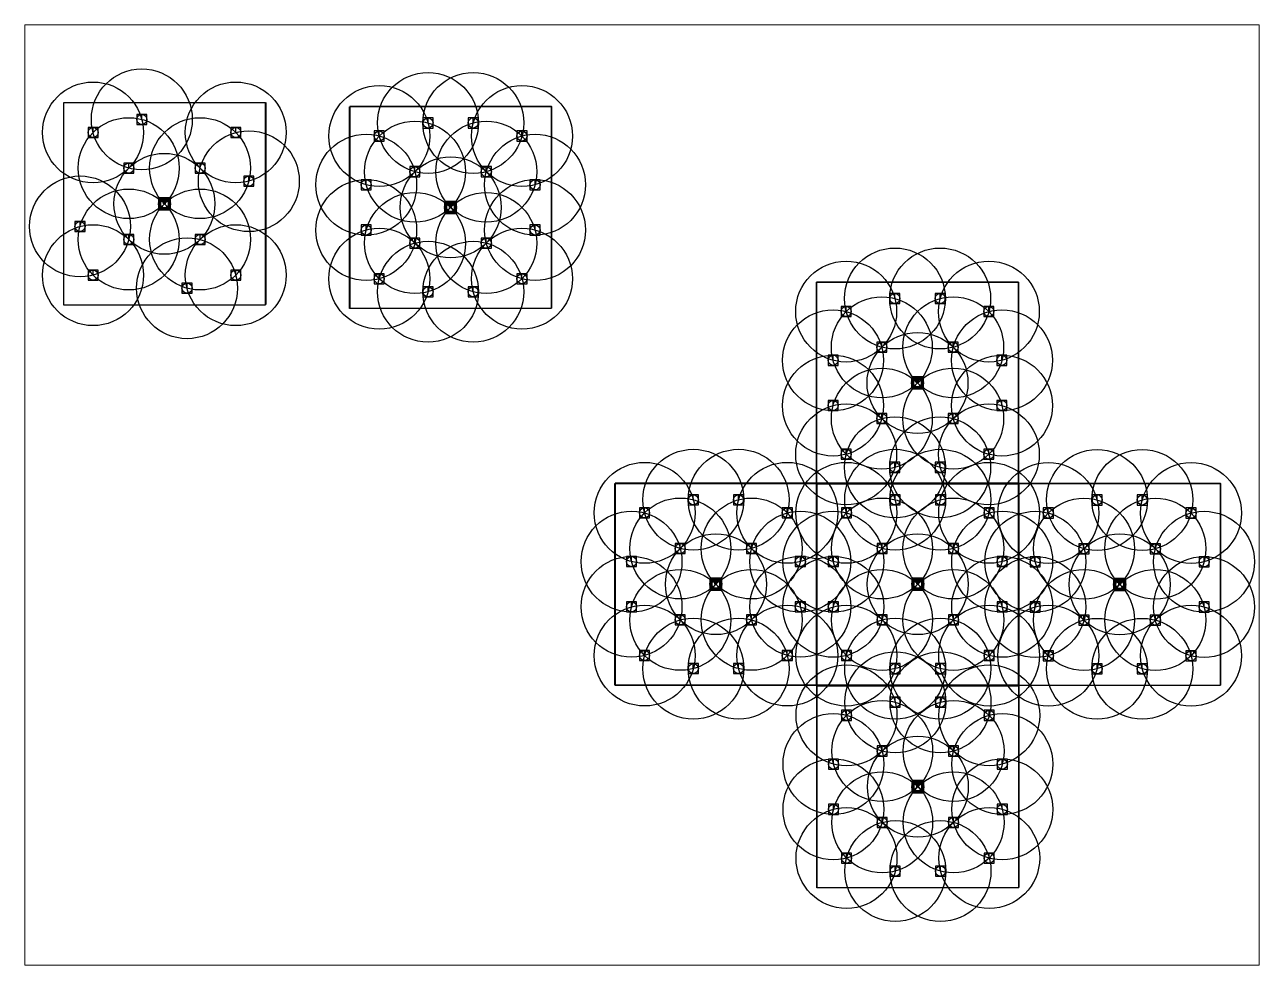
# Paper-space layout 'Layout2' of a CAD drawing. Header units: inches. Extents: x 1.05 to 9.45, y 0.8 to 7.2.
# The model-space entities are those that its viewports show. They can reach past a viewport. Long polylines and large blocks are cut down to what shows.
import ezdxf

# ---------------------------------------------------------------- set-up
doc = ezdxf.new("R2010")
doc.units = ezdxf.units.IN
doc.header["$MEASUREMENT"] = 0
doc.header["$PDMODE"] = 100
doc.header["$PDSIZE"] = 5

msp = doc.modelspace()

# ---------------------------------------------------------------- linework, layer by layer
for p, q in [((-273.25, 288.48), (-373.25, 288.48)), ((-373.25, 288.48), (-373.25, 188.48)), ((-273.25, 188.48), (-273.25, 288.48)), ((-273.08, 288.6), (-273.08, 188.6)), ((-231.57, 186.6), (-231.57, 286.6)), ((-131.46, 286.71), (-231.46, 286.71)), ((-231.46, 286.71), (-231.46, 186.71)), ((-231.38, 286.64), (-131.38, 286.64)), ((-131.47, 286.7), (-131.47, 186.7)), ((-131.46, 186.71), (-131.46, 286.71)), ((-0.24, 99.62), (-0.24, 199.62)), ((99.88, 199.73), (-0.12, 199.73)), ((-0.12, 199.73), (-0.12, 99.73)), ((-0.04, 199.66), (99.96, 199.66)), ((99.87, 199.72), (99.87, 99.72)), ((99.88, 99.73), (99.88, 199.73)), ((-373.25, 188.48), (-273.25, 188.48)), ((-131.59, 186.63), (-231.59, 186.63)), ((-231.46, 186.71), (-131.46, 186.71)), ((-100.11, -0.11), (-100.11, 99.89)), ((0, 100), (-100, 100)), ((-100, 100), (-100, 0)), ((-99.92, 99.93), (0.08, 99.93)), ((99.74, 99.65), (-0.26, 99.65)), ((-0.12, -0.11), (-0.12, 99.89)), ((-0.12, 99.73), (99.88, 99.73)), ((-0.01, 99.99), (-0.01, -0.01)), ((100, 100), (0, 100)), ((0, 100), (0, 0)), ((0, 0), (0, 100)), ((0.08, 99.92), (100.08, 99.92)), ((99.92, -0.21), (99.92, 99.79)), ((99.99, 99.98), (99.99, -0.02)), ((100, 0), (100, 100)), ((200.04, 99.9), (100.04, 99.9)), ((100.04, 99.9), (100.04, -0.1)), ((100.12, 99.83), (200.12, 99.83)), ((200.03, 99.89), (200.03, -0.11)), ((200.04, -0.1), (200.04, 99.9)), ((-100, 0), (0, 0)), ((0, 0), (100, 0)), ((-0.13, -0.08), (-100.13, -0.08)), ((99.86, -0.08), (-0.14, -0.08)), ((-0.06, -100.45), (-0.06, -0.45)), ((100.05, -0.34), (0.05, -0.34)), ((0.05, -0.34), (0.05, -100.34)), ((0.13, -0.41), (100.13, -0.41)), ((199.91, -0.18), (99.91, -0.18)), ((100.04, -0.1), (200.04, -0.1)), ((100.04, -0.35), (100.04, -100.35)), ((100.05, -100.34), (100.05, -0.34)), ((99.92, -100.42), (-0.08, -100.42)), ((0.05, -100.34), (100.05, -100.34))]:
    msp.add_line(p, q)
for centre in [(-334.46, 280.3), (-192.66, 278.54), (-170.25, 278.54), (-358.61, 273.83), (-287.9, 273.83), (-216.81, 272.07), (-146.1, 272.07), (-340.93, 256.15), (-305.58, 256.15), (-199.13, 254.39), (-163.78, 254.39), (-281.43, 249.68), (-223.28, 247.92), (-139.63, 247.92), (-323.25, 238.48), (-181.46, 236.71), (-365.08, 227.27), (-340.93, 220.8), (-305.58, 220.8), (-223.28, 225.5), (-139.63, 225.5), (-199.13, 219.03), (-163.78, 219.03), (-358.61, 203.12), (-287.9, 203.12), (-216.81, 201.36), (-146.1, 201.36), (-312.05, 196.65), (-192.66, 194.89), (-170.25, 194.89), (38.67, 191.56), (61.09, 191.56), (14.52, 185.09), (85.23, 185.09), (32.2, 167.41), (67.56, 167.41), (8.05, 160.94), (91.71, 160.94), (49.88, 149.73), (8.05, 138.52), (91.71, 138.52), (32.2, 132.05), (67.56, 132.05), (14.52, 114.38), (85.23, 114.38), (38.67, 107.91), (61.09, 107.91), (-61.2, 91.83), (-38.79, 91.83), (38.79, 91.83), (61.21, 91.83), (138.83, 91.73), (161.25, 91.73), (-85.35, 85.36), (-14.64, 85.36), (14.64, 85.36), (85.36, 85.36), (114.69, 85.26), (185.4, 85.26), (-67.67, 67.68), (-32.32, 67.68), (32.32, 67.68), (67.68, 67.68), (132.36, 67.58), (167.72, 67.58), (-91.82, 61.21), (-8.17, 61.21), (8.17, 61.21), (91.83, 61.21), (108.21, 61.11), (191.87, 61.11), (-50, 50), (50, 50), (150.04, 49.9), (-91.82, 38.8), (-8.17, 38.8), (8.17, 38.79), (91.83, 38.79), (108.21, 38.7), (191.87, 38.7), (-67.67, 32.33), (-32.32, 32.33), (32.32, 32.32), (67.68, 32.32), (132.36, 32.23), (167.72, 32.23), (-85.35, 14.65), (-14.64, 14.65), (14.64, 14.64), (85.36, 14.64), (114.69, 14.55), (185.4, 14.55), (-61.2, 8.18), (-38.79, 8.18), (38.79, 8.17), (61.21, 8.17), (138.83, 8.08), (161.25, 8.08), (38.85, -8.51), (61.26, -8.51), (14.7, -14.98), (85.41, -14.98), (32.38, -32.66), (67.73, -32.66), (8.23, -39.13), (91.88, -39.13), (50.05, -50.34), (8.23, -61.55), (91.88, -61.55), (32.38, -68.02), (67.73, -68.02), (14.7, -85.69), (85.41, -85.69), (38.85, -92.16), (61.26, -92.16)]:
    msp.add_circle(centre, 25)
for p in [(-334.46, 280.3), (-358.61, 273.83), (-287.9, 273.83), (-340.93, 256.15), (-305.58, 256.15), (-281.43, 249.68), (-223.28, 247.92), (-365.08, 227.27), (-340.93, 220.8), (-305.58, 220.8), (-358.61, 203.12), (-287.9, 203.12), (-312.05, 196.65), (8.05, 160.94), (-91.82, 61.21), (8.17, 61.21), (108.21, 61.11), (8.23, -39.13)]:
    msp.add_point(p)
at = {"color": 3}
for p in [(-192.66, 278.54), (-139.63, 247.92), (-223.28, 225.5), (-170.25, 194.89), (38.67, 191.56), (91.71, 160.94), (8.05, 138.52), (61.09, 107.91), (-61.2, 91.83), (38.79, 91.83), (138.83, 91.73), (-8.17, 61.21), (91.83, 61.21), (191.87, 61.11), (-91.82, 38.8), (8.17, 38.79), (108.21, 38.7), (-38.79, 8.18), (61.21, 8.17), (161.25, 8.08), (38.85, -8.51), (91.88, -39.13), (8.23, -61.55), (61.26, -92.16)]:
    msp.add_point(p, dxfattribs=at)
at = {"color": 2}
for p in [(-170.25, 278.54), (-216.81, 272.07), (-146.1, 272.07), (-199.13, 254.39), (-163.78, 254.39), (-223.28, 247.92), (-139.63, 225.5), (-199.13, 219.03), (-163.78, 219.03), (-216.81, 201.36), (-146.1, 201.36), (-192.66, 194.89), (61.09, 191.56), (14.52, 185.09), (85.23, 185.09), (32.2, 167.41), (67.56, 167.41), (8.05, 160.94), (91.71, 138.52), (32.2, 132.05), (67.56, 132.05), (14.52, 114.38), (85.23, 114.38), (38.67, 107.91), (-38.79, 91.83), (61.21, 91.83), (161.25, 91.73), (-85.35, 85.36), (-14.64, 85.36), (14.64, 85.36), (85.36, 85.36), (114.69, 85.26), (185.4, 85.26), (-67.67, 67.68), (-32.32, 67.68), (32.32, 67.68), (67.68, 67.68), (132.36, 67.58), (167.72, 67.58), (-91.82, 61.21), (8.17, 61.21), (108.21, 61.11), (-8.17, 38.8), (91.83, 38.79), (191.87, 38.7), (-67.67, 32.33), (-32.32, 32.33), (32.32, 32.32), (67.68, 32.32), (132.36, 32.23), (167.72, 32.23), (-85.35, 14.65), (-14.64, 14.65), (14.64, 14.64), (85.36, 14.64), (114.69, 14.55), (185.4, 14.55), (-61.2, 8.18), (38.79, 8.17), (138.83, 8.08), (61.26, -8.51), (14.7, -14.98), (85.41, -14.98), (32.38, -32.66), (67.73, -32.66), (8.23, -39.13), (91.88, -61.55), (32.38, -68.02), (67.73, -68.02), (14.7, -85.69), (85.41, -85.69), (38.85, -92.16)]:
    msp.add_point(p, dxfattribs=at)
at = {"color": 1, "linetype": 'ByBlock', "lineweight": 211}
for p in [(-323.25, 238.48), (-181.46, 236.71), (49.88, 149.73), (-50, 50), (50, 50), (150.04, 49.9), (50.05, -50.34)]:
    msp.add_point(p, dxfattribs=at)

psp = doc.layouts.new('Layout2')

# ---------------------------------------------------------------- viewports
at = {"layer": '0'}
psp.add_viewport(center=(5.25, 4), size=(8.4, 6.4), view_center_point=(-86.633, 94.1977), view_height=466.065932, dxfattribs=at)

doc.saveas('drawing.dxf')
